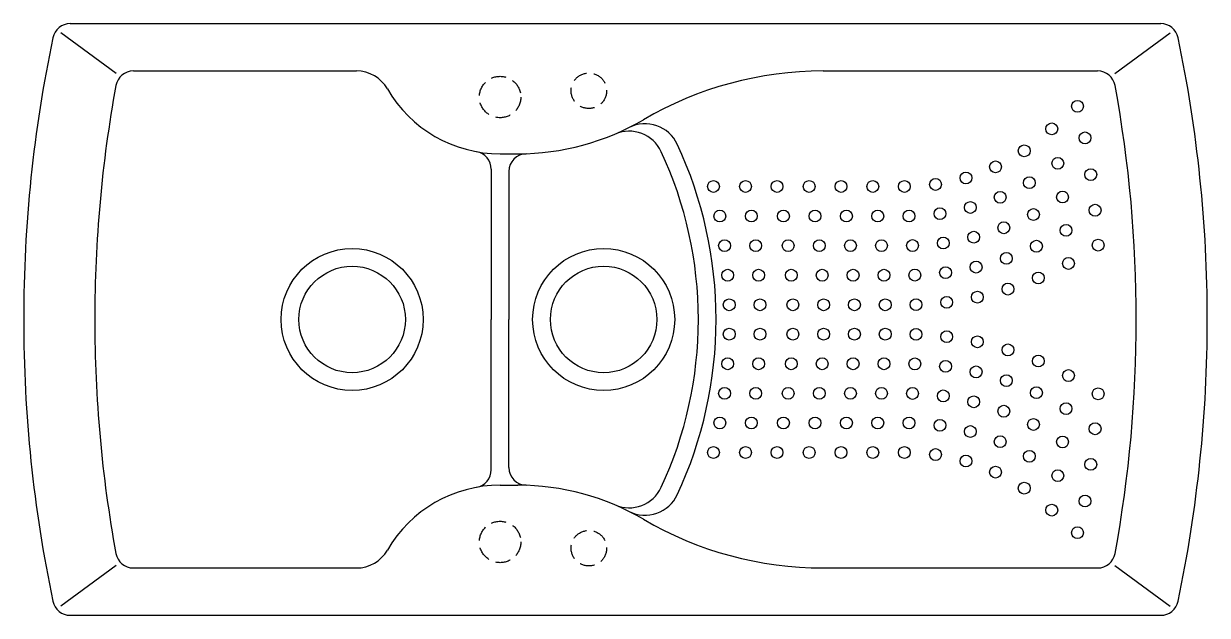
# Model space of a CAD drawing. Extents: x 1770 to 2770, y 236 to 736.
import ezdxf

# ---------------------------------------------------------------- set-up
doc = ezdxf.new("R2010")
doc.units = 0
doc.header["$LTSCALE"] = 100
doc.header["$MEASUREMENT"] = 0
doc.linetypes.add('CACHE2', pattern=[0.1875, 0.125, -0.0625])
doc.layers.get('0').update_dxf_attribs({"linetype": 'CONTINUOUS'})

# ---------------------------------------------------------------- blocks, each defined once
blk = doc.blocks.new('A$C65C51B6A')
for p, q in [((78.21, 457.97), (31.52, 492.28)), ((39.38, 500), (960.62, 500)), ((921.79, 457.97), (968.48, 492.28)), ((92.67, 460), (281.26, 460)), ((675.38, 460), (907.33, 460)), ((402.5, 390), (417.5, 390)), ((395, 377.04), (395, 250)), ((410, 375.13), (410, 250)), ((395, 122.96), (395, 250)), ((410, 124.87), (410, 250)), ((402.5, 110), (417.5, 110)), ((78.21, 42.03), (31.52, 7.72)), ((921.79, 42.03), (968.48, 7.72)), ((92.67, 40), (281.26, 40)), ((675.38, 40), (907.33, 40)), ((39.38, 0), (960.62, 0))]:
    blk.add_line(p, q)
at = {"linetype": 'CACHE2'}
for centre, radius in [((402.5, 438), 17.5), ((477.5, 443.28), 15), ((402.5, 62), 17.5), ((477.5, 56.72), 15)]:
    blk.add_circle(centre, radius, dxfattribs=at)
for centre, radius in [((890.33, 430.17), 5), ((868.57, 411.09), 5), ((896.67, 403.45), 5), ((845.31, 392.54), 5), ((821.06, 378.98), 5), ((873.67, 381.99), 5), ((796.05, 369.64), 5), ((849.68, 365.57), 5), ((901.54, 372.44), 5), ((582.76, 362.41), 5), ((609.87, 362.41), 5), ((636.51, 362.41), 5), ((663.62, 362.41), 5), ((690.56, 362.41), 5), ((717.37, 362.41), 5), ((744.07, 362.41), 5), ((770.39, 364.15), 5), ((825, 353.3), 5), ((877.67, 353.48), 5), ((588.14, 337.41), 5), ((614.8, 337.41), 5), ((641.89, 337.41), 5), ((668.55, 337.41), 5), ((695.11, 337.41), 5), ((721.59, 337.41), 5), ((748.01, 337.43), 5), ((774.12, 339.43), 5), ((799.78, 344.68), 5), ((853.11, 338.71), 5), ((905.2, 342.35), 5), ((828.06, 327.53), 5), ((880.65, 325.33), 5), ((802.65, 319.56), 5), ((592.13, 312.41), 5), ((618.47, 312.41), 5), ((645.88, 312.41), 5), ((672.21, 312.41), 5), ((698.5, 312.41), 5), ((724.74, 312.41), 5), ((750.95, 312.49), 5), ((776.94, 314.58), 5), ((855.62, 311.9), 5), ((907.78, 312.83), 5), ((277.5, 250), 60), ((490, 250), 60), ((830.26, 301.65), 5), ((882.68, 297.38), 5), ((277.5, 250), 45), ((490, 250), 45), ((594.78, 287.41), 5), ((620.9, 287.41), 5), ((648.52, 287.41), 5), ((674.64, 287.41), 5), ((700.74, 287.41), 5), ((726.83, 287.41), 5), ((752.9, 287.53), 5), ((778.85, 289.6), 5), ((804.64, 294.28), 5), ((857.24, 285.11), 5), ((831.57, 275.68), 5), ((805.75, 268.86), 5), ((596.09, 262.41), 5), ((622.1, 262.41), 5), ((649.84, 262.41), 5), ((675.85, 262.41), 5), ((701.86, 262.41), 5), ((727.87, 262.41), 5), ((753.88, 262.55), 5), ((779.85, 264.52), 5), ((596.09, 237.59), 5), ((622.1, 237.59), 5), ((649.84, 237.59), 5), ((675.85, 237.59), 5), ((701.86, 237.59), 5), ((727.87, 237.59), 5), ((753.88, 237.45), 5), ((779.85, 235.48), 5), ((805.75, 231.14), 5), ((831.57, 224.32), 5), ((594.78, 212.59), 5), ((620.9, 212.59), 5), ((648.52, 212.59), 5), ((674.64, 212.59), 5), ((700.74, 212.59), 5), ((726.83, 212.59), 5), ((752.9, 212.47), 5), ((778.85, 210.4), 5), ((804.64, 205.72), 5), ((857.24, 214.89), 5), ((830.26, 198.35), 5), ((882.68, 202.62), 5), ((592.13, 187.59), 5), ((618.47, 187.59), 5), ((645.88, 187.59), 5), ((672.21, 187.59), 5), ((698.5, 187.59), 5), ((724.74, 187.59), 5), ((750.95, 187.51), 5), ((776.94, 185.42), 5), ((855.62, 188.1), 5), ((907.78, 187.17), 5), ((802.65, 180.44), 5), ((828.06, 172.47), 5), ((880.65, 174.67), 5), ((588.14, 162.59), 5), ((614.8, 162.59), 5), ((641.89, 162.59), 5), ((668.55, 162.59), 5), ((695.11, 162.59), 5), ((721.59, 162.59), 5), ((748.01, 162.57), 5), ((774.12, 160.57), 5), ((799.78, 155.32), 5), ((853.11, 161.29), 5), ((905.2, 157.65), 5), ((825, 146.7), 5), ((877.67, 146.52), 5), ((582.76, 137.59), 5), ((609.87, 137.59), 5), ((636.51, 137.59), 5), ((663.62, 137.59), 5), ((690.56, 137.59), 5), ((717.37, 137.59), 5), ((744.07, 137.59), 5), ((770.39, 135.85), 5), ((796.05, 130.36), 5), ((849.68, 134.43), 5), ((901.54, 127.56), 5), ((821.06, 121.02), 5), ((873.67, 118.01), 5), ((845.31, 107.46), 5), ((896.67, 96.55), 5), ((868.57, 88.91), 5), ((890.33, 69.83), 5)]:
    blk.add_circle(centre, radius)
for centre, radius, start, end in [((39.38, 485), 15, 90, 168.15644), ((960.62, 485), 15, 11.84356, 90), ((1160, 250), 1160, 168.15644, 180), ((-160, 250), 1160, 0, 11.84356), ((92.67, 445), 15, 90, 169.64634), ((281.26, 430), 30, 30, 90), ((675.38, 160), 300, 90, 120.37379), ((907.33, 445), 15, 10.35366, 90), ((1160, 250), 1100, 169.64634, 180), ((402.5, 500), 110, 210, 270), ((-160, 250), 1100, 349.64634, 10.35366), ((417.5, 600), 210, 270, 300.37379), ((525.03, 385.44), 30, 24.95364, 116.61855), ((511.42, 379.14), 30, 24.95981, 113.03697), ((380, 377.04), 15, 0, 79.63024), ((425, 375.13), 15, 91.91021, 180), ((233.97, 250), 336.03, 0, 24.95981), ((233.97, 250), 351.03, 0, 24.95364), ((1160, 250), 1160, 180, 191.84356), ((1160, 250), 1100, 180, 190.35366), ((233.97, 250), 336.03, 335.04019, 0), ((233.97, 250), 351.03, 335.04636, 0), ((-160, 250), 1160, 348.15644, 0), ((380, 122.96), 15, 280.36976, 0), ((425, 124.87), 15, 180, 268.08979), ((402.5, 0), 110, 90, 150), ((417.5, -100), 210, 59.62621, 90), ((511.42, 120.86), 30, 246.96303, 335.04019), ((525.03, 114.56), 30, 243.38145, 335.04636), ((675.38, 340), 300, 239.62621, 270), ((92.67, 55), 15, 190.35366, 270), ((281.26, 70), 30, 270, 330), ((907.33, 55), 15, 270, 349.64634), ((39.38, 15), 15, 191.84356, 270), ((960.62, 15), 15, 270, 348.15644)]:
    blk.add_arc(centre, radius, start, end)

msp = doc.modelspace()

# ---------------------------------------------------------------- block references
msp.add_blockref('A$C65C51B6A', (1770.03, 236.48))

doc.saveas('drawing.dxf')
